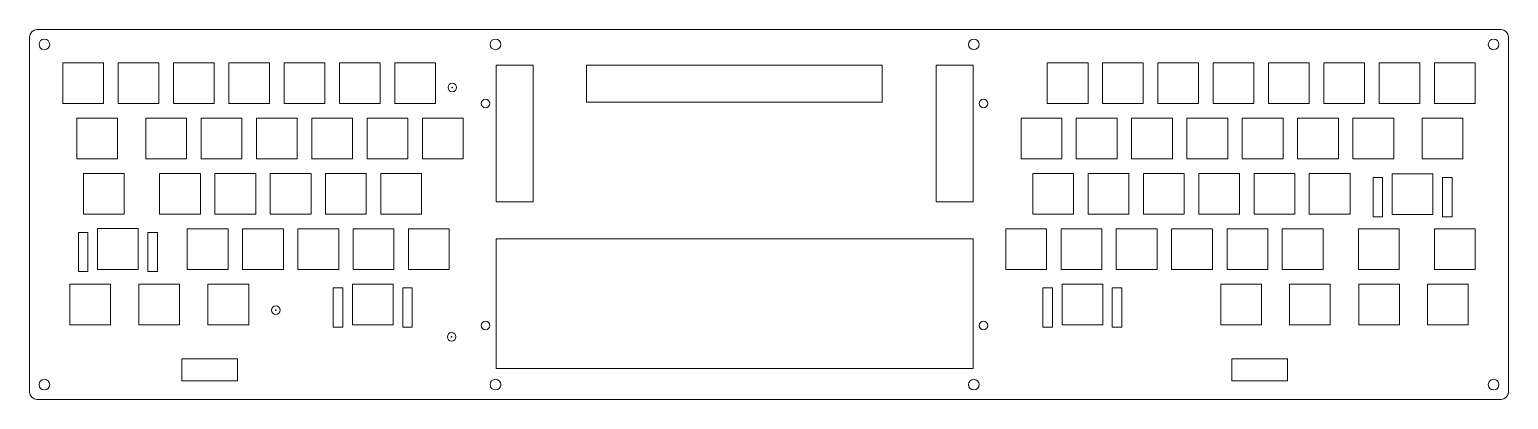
# Model space of a CAD drawing. Header units: inches. Extents: x -3.4 to 16.6, y -1 to 4.
import ezdxf

# ---------------------------------------------------------------- set-up
doc = ezdxf.new("R2010")
doc.units = ezdxf.units.IN
doc.header["$MEASUREMENT"] = 0
doc.header["$PDSIZE"] = -1

msp = doc.modelspace()

# ---------------------------------------------------------------- linework, layer by layer
at = {"color": 7, "linetype": 'Continuous', "lineweight": 15}
for p, q in [((-3.415, 3.869), (-3.415, -0.931)), ((16.485, 3.969), (-3.315, 3.969)), ((16.585, -0.931), (16.585, 3.869)), ((-2.414, 3.519), (-2.965, 3.519)), ((-2.965, 3.519), (-2.965, 2.968)), ((-2.414, 2.968), (-2.414, 3.519)), ((-1.666, 3.519), (-2.217, 3.519)), ((-2.217, 3.519), (-2.217, 2.968)), ((-1.666, 2.968), (-1.666, 3.519)), ((-0.918, 3.519), (-1.469, 3.519)), ((-1.469, 3.519), (-1.469, 2.968)), ((-0.918, 2.968), (-0.918, 3.519)), ((-0.17, 3.519), (-0.721, 3.519)), ((-0.721, 3.519), (-0.721, 2.968)), ((-0.17, 2.968), (-0.17, 3.519)), ((0.578, 3.519), (0.027, 3.519)), ((0.027, 3.519), (0.027, 2.968)), ((0.578, 2.968), (0.578, 3.519)), ((1.326, 3.519), (0.775, 3.519)), ((0.775, 3.519), (0.775, 2.968)), ((1.326, 2.968), (1.326, 3.519)), ((2.074, 3.519), (1.523, 3.519)), ((1.523, 3.519), (1.523, 2.968)), ((2.074, 2.968), (2.074, 3.519)), ((3.395, 3.489), (2.895, 3.489)), ((2.895, 3.489), (2.895, 1.639)), ((3.395, 1.639), (3.395, 3.489)), ((8.115, 3.489), (4.115, 3.489)), ((4.115, 3.489), (4.115, 2.989)), ((8.115, 2.989), (8.115, 3.489)), ((9.345, 3.489), (8.845, 3.489)), ((8.845, 3.489), (8.845, 1.639)), ((9.345, 1.639), (9.345, 3.489)), ((10.899, 3.519), (10.347, 3.519)), ((10.347, 3.519), (10.347, 2.968)), ((10.899, 2.968), (10.899, 3.519)), ((11.647, 3.519), (11.095, 3.519)), ((11.095, 3.519), (11.095, 2.968)), ((11.647, 2.968), (11.647, 3.519)), ((12.395, 3.519), (11.843, 3.519)), ((11.843, 3.519), (11.843, 2.968)), ((12.395, 2.968), (12.395, 3.519)), ((13.143, 3.519), (12.591, 3.519)), ((12.591, 3.519), (12.591, 2.968)), ((13.143, 2.968), (13.143, 3.519)), ((13.891, 3.519), (13.34, 3.519)), ((13.34, 3.519), (13.34, 2.968)), ((13.891, 2.968), (13.891, 3.519)), ((14.639, 3.519), (14.088, 3.519)), ((14.088, 3.519), (14.088, 2.968)), ((14.639, 2.968), (14.639, 3.519)), ((15.387, 3.519), (14.836, 3.519)), ((14.836, 3.519), (14.836, 2.968)), ((15.387, 2.968), (15.387, 3.519)), ((16.135, 3.519), (15.584, 3.519)), ((15.584, 3.519), (15.584, 2.968)), ((16.135, 2.968), (16.135, 3.519)), ((-2.965, 2.968), (-2.414, 2.968)), ((-2.217, 2.968), (-1.666, 2.968)), ((-1.469, 2.968), (-0.918, 2.968)), ((-0.721, 2.968), (-0.17, 2.968)), ((0.027, 2.968), (0.578, 2.968)), ((0.775, 2.968), (1.326, 2.968)), ((1.523, 2.968), (2.074, 2.968)), ((4.115, 2.989), (8.115, 2.989)), ((10.347, 2.968), (10.899, 2.968)), ((11.095, 2.968), (11.647, 2.968)), ((11.843, 2.968), (12.395, 2.968)), ((12.591, 2.968), (13.143, 2.968)), ((13.34, 2.968), (13.891, 2.968)), ((14.088, 2.968), (14.639, 2.968)), ((14.836, 2.968), (15.387, 2.968)), ((15.584, 2.968), (16.135, 2.968)), ((-2.227, 2.771), (-2.778, 2.771)), ((-2.778, 2.771), (-2.778, 2.22)), ((-2.227, 2.22), (-2.227, 2.771)), ((-1.292, 2.771), (-1.843, 2.771)), ((-1.843, 2.771), (-1.843, 2.22)), ((-1.292, 2.22), (-1.292, 2.771)), ((-0.544, 2.771), (-1.095, 2.771)), ((-1.095, 2.771), (-1.095, 2.22)), ((-0.544, 2.22), (-0.544, 2.771)), ((0.204, 2.771), (-0.347, 2.771)), ((-0.347, 2.771), (-0.347, 2.22)), ((0.204, 2.22), (0.204, 2.771)), ((0.952, 2.771), (0.401, 2.771)), ((0.401, 2.771), (0.401, 2.22)), ((0.952, 2.22), (0.952, 2.771)), ((1.7, 2.771), (1.149, 2.771)), ((1.149, 2.771), (1.149, 2.22)), ((1.7, 2.22), (1.7, 2.771)), ((2.448, 2.771), (1.897, 2.771)), ((1.897, 2.771), (1.897, 2.22)), ((2.448, 2.22), (2.448, 2.771)), ((10.545, 2.771), (9.993, 2.771)), ((9.993, 2.771), (9.993, 2.22)), ((10.545, 2.22), (10.545, 2.771)), ((11.293, 2.771), (10.741, 2.771)), ((10.741, 2.771), (10.741, 2.22)), ((11.293, 2.22), (11.293, 2.771)), ((12.041, 2.771), (11.489, 2.771)), ((11.489, 2.771), (11.489, 2.22)), ((12.041, 2.22), (12.041, 2.771)), ((12.789, 2.771), (12.237, 2.771)), ((12.237, 2.771), (12.237, 2.22)), ((12.789, 2.22), (12.789, 2.771)), ((13.537, 2.771), (12.985, 2.771)), ((12.985, 2.771), (12.985, 2.22)), ((13.537, 2.22), (13.537, 2.771)), ((14.285, 2.771), (13.733, 2.771)), ((13.733, 2.771), (13.733, 2.22)), ((14.285, 2.22), (14.285, 2.771)), ((15.033, 2.771), (14.482, 2.771)), ((14.482, 2.771), (14.482, 2.22)), ((15.033, 2.22), (15.033, 2.771)), ((15.968, 2.771), (15.418, 2.771)), ((15.418, 2.771), (15.418, 2.22)), ((15.968, 2.22), (15.968, 2.771)), ((-2.778, 2.22), (-2.227, 2.22)), ((-1.843, 2.22), (-1.292, 2.22)), ((-1.095, 2.22), (-0.544, 2.22)), ((-0.347, 2.22), (0.204, 2.22)), ((0.401, 2.22), (0.952, 2.22)), ((1.149, 2.22), (1.7, 2.22)), ((1.897, 2.22), (2.448, 2.22)), ((9.993, 2.22), (10.545, 2.22)), ((10.741, 2.22), (11.293, 2.22)), ((11.489, 2.22), (12.041, 2.22)), ((12.237, 2.22), (12.789, 2.22)), ((12.985, 2.22), (13.537, 2.22)), ((13.733, 2.22), (14.285, 2.22)), ((14.482, 2.22), (15.033, 2.22)), ((15.418, 2.22), (15.968, 2.22)), ((-2.134, 2.023), (-2.685, 2.023)), ((-2.685, 2.023), (-2.685, 1.472)), ((-2.134, 1.472), (-2.134, 2.023)), ((-1.105, 2.023), (-1.656, 2.023)), ((-1.656, 2.023), (-1.656, 1.472)), ((-1.105, 1.472), (-1.105, 2.023)), ((-0.357, 2.023), (-0.908, 2.023)), ((-0.908, 2.023), (-0.908, 1.472)), ((-0.357, 1.472), (-0.357, 2.023)), ((0.391, 2.023), (-0.16, 2.023)), ((-0.16, 2.023), (-0.16, 1.472)), ((0.391, 1.472), (0.391, 2.023)), ((1.139, 2.023), (0.588, 2.023)), ((0.588, 2.023), (0.588, 1.472)), ((1.139, 1.472), (1.139, 2.023)), ((1.887, 2.023), (1.336, 2.023)), ((1.336, 2.023), (1.336, 1.472)), ((1.887, 1.472), (1.887, 2.023)), ((10.703, 2.023), (10.151, 2.023)), ((10.151, 2.023), (10.151, 1.474)), ((10.703, 1.474), (10.703, 2.023)), ((11.451, 2.023), (10.899, 2.023)), ((10.899, 2.023), (10.899, 1.472)), ((11.451, 1.472), (11.451, 2.023)), ((12.199, 2.023), (11.648, 2.023)), ((11.648, 2.023), (11.648, 1.472)), ((12.199, 1.472), (12.199, 2.023)), ((12.947, 2.023), (12.396, 2.023)), ((12.396, 2.023), (12.396, 1.472)), ((12.947, 1.472), (12.947, 2.023)), ((13.695, 2.023), (13.144, 2.023)), ((13.144, 2.023), (13.144, 1.472)), ((13.695, 1.472), (13.695, 2.023)), ((14.443, 2.023), (13.892, 2.023)), ((13.892, 2.023), (13.892, 1.472)), ((14.443, 1.472), (14.443, 2.023)), ((15.564, 2.02), (15.014, 2.02)), ((15.014, 2.02), (15.014, 1.47)), ((15.564, 1.47), (15.564, 2.02)), ((14.883, 1.969), (14.755, 1.969)), ((14.755, 1.969), (14.755, 1.439)), ((14.883, 1.439), (14.883, 1.969)), ((15.694, 1.969), (15.694, 1.439)), ((15.824, 1.969), (15.694, 1.969)), ((15.824, 1.439), (15.824, 1.969)), ((2.895, 1.639), (3.395, 1.639)), ((8.845, 1.639), (9.345, 1.639)), ((-2.685, 1.472), (-2.134, 1.472)), ((-1.656, 1.472), (-1.105, 1.472)), ((-0.908, 1.472), (-0.357, 1.472)), ((-0.16, 1.472), (0.391, 1.472)), ((0.588, 1.472), (1.139, 1.472)), ((1.336, 1.472), (1.887, 1.472)), ((10.151, 1.474), (10.703, 1.474)), ((10.899, 1.472), (11.451, 1.472)), ((11.648, 1.472), (12.199, 1.472)), ((12.396, 1.472), (12.947, 1.472)), ((13.144, 1.472), (13.695, 1.472)), ((13.892, 1.472), (14.443, 1.472)), ((14.755, 1.439), (14.883, 1.439)), ((15.014, 1.47), (15.564, 1.47)), ((15.694, 1.439), (15.824, 1.439)), ((-2.626, 1.227), (-2.754, 1.227)), ((-2.754, 1.227), (-2.754, 0.697)), ((-2.626, 0.697), (-2.626, 1.227)), ((-1.945, 1.278), (-2.495, 1.278)), ((-2.495, 1.278), (-2.495, 0.728)), ((-1.945, 0.728), (-1.945, 1.278)), ((-1.815, 1.227), (-1.815, 0.697)), ((-1.685, 1.227), (-1.815, 1.227)), ((-1.685, 0.697), (-1.685, 1.227)), ((-0.731, 1.275), (-1.282, 1.275)), ((-1.282, 1.275), (-1.282, 0.724)), ((-0.731, 0.724), (-0.731, 1.275)), ((0.017, 1.275), (-0.534, 1.275)), ((-0.534, 1.275), (-0.534, 0.724)), ((0.017, 0.724), (0.017, 1.275)), ((0.765, 1.275), (0.214, 1.275)), ((0.214, 1.275), (0.214, 0.724)), ((0.765, 0.724), (0.765, 1.275)), ((1.513, 1.275), (0.962, 1.275)), ((0.962, 1.275), (0.962, 0.724)), ((1.513, 0.724), (1.513, 1.275)), ((2.261, 1.275), (1.71, 1.275)), ((1.71, 1.275), (1.71, 0.724)), ((2.261, 0.724), (2.261, 1.275)), ((10.338, 1.274), (9.788, 1.274)), ((9.788, 1.274), (9.788, 0.724)), ((10.338, 0.724), (10.338, 1.274)), ((11.086, 1.275), (10.534, 1.275)), ((10.534, 1.275), (10.534, 0.724)), ((11.086, 0.724), (11.086, 1.275)), ((11.834, 1.275), (11.282, 1.275)), ((11.282, 1.275), (11.282, 0.724)), ((11.834, 0.724), (11.834, 1.275)), ((12.582, 1.275), (12.03, 1.275)), ((12.03, 1.275), (12.03, 0.724)), ((12.582, 0.724), (12.582, 1.275)), ((13.33, 1.275), (12.779, 1.275)), ((12.779, 1.275), (12.779, 0.724)), ((13.33, 0.724), (13.33, 1.275)), ((14.078, 1.275), (13.527, 1.275)), ((13.527, 1.275), (13.527, 0.724)), ((14.078, 0.724), (14.078, 1.275)), ((15.106, 1.275), (14.555, 1.275)), ((14.555, 1.275), (14.555, 0.724)), ((15.106, 0.724), (15.106, 1.275)), ((16.135, 1.275), (15.584, 1.275)), ((15.584, 1.275), (15.584, 0.724)), ((16.135, 0.724), (16.135, 1.275)), ((2.895, 1.139), (2.895, -0.611)), ((9.345, 1.139), (2.895, 1.139)), ((9.345, -0.611), (9.345, 1.139)), ((-2.754, 0.697), (-2.626, 0.697)), ((-2.495, 0.728), (-1.945, 0.728)), ((-1.815, 0.697), (-1.685, 0.697)), ((-1.282, 0.724), (-0.731, 0.724)), ((-0.534, 0.724), (0.017, 0.724)), ((0.214, 0.724), (0.765, 0.724)), ((0.962, 0.724), (1.513, 0.724)), ((1.71, 0.724), (2.261, 0.724)), ((9.788, 0.724), (10.338, 0.724)), ((10.534, 0.724), (11.086, 0.724)), ((11.282, 0.724), (11.834, 0.724)), ((12.03, 0.724), (12.582, 0.724)), ((12.779, 0.724), (13.33, 0.724)), ((13.527, 0.724), (14.078, 0.724)), ((14.555, 0.724), (15.106, 0.724)), ((15.584, 0.724), (16.135, 0.724)), ((-2.322, 0.527), (-2.873, 0.527)), ((-2.873, 0.527), (-2.873, -0.024)), ((-2.322, -0.024), (-2.322, 0.527)), ((-1.386, 0.527), (-1.938, 0.527)), ((-1.938, 0.527), (-1.938, -0.024)), ((-1.386, -0.024), (-1.386, 0.527)), ((-0.451, 0.527), (-1.003, 0.527)), ((-1.003, 0.527), (-1.003, -0.024)), ((-0.451, -0.024), (-0.451, 0.527)), ((0.82, 0.476), (0.692, 0.476)), ((0.692, 0.476), (0.692, -0.054)), ((0.82, -0.054), (0.82, 0.476)), ((1.501, 0.527), (0.951, 0.527)), ((0.951, 0.527), (0.951, -0.023)), ((1.501, -0.023), (1.501, 0.527)), ((1.631, 0.476), (1.631, -0.054)), ((1.761, 0.476), (1.631, 0.476)), ((1.761, -0.054), (1.761, 0.476)), ((10.417, 0.476), (10.288, 0.476)), ((10.288, 0.476), (10.288, -0.054)), ((10.417, -0.054), (10.417, 0.476)), ((11.098, 0.527), (10.548, 0.527)), ((10.548, 0.527), (10.548, -0.023)), ((11.098, -0.023), (11.098, 0.527)), ((11.228, 0.476), (11.228, -0.054)), ((11.358, 0.476), (11.228, 0.476)), ((11.358, -0.054), (11.358, 0.476)), ((13.245, 0.527), (12.694, 0.527)), ((12.694, 0.527), (12.694, -0.024)), ((13.245, -0.024), (13.245, 0.527)), ((14.176, 0.527), (13.625, 0.527)), ((13.625, 0.527), (13.625, -0.024)), ((14.176, -0.024), (14.176, 0.527)), ((15.111, 0.527), (14.56, 0.527)), ((14.56, 0.527), (14.56, -0.024)), ((15.111, -0.024), (15.111, 0.527)), ((16.042, 0.527), (15.491, 0.527)), ((15.491, 0.527), (15.491, -0.024)), ((16.042, -0.024), (16.042, 0.527)), ((-2.873, -0.024), (-2.322, -0.024)), ((-1.938, -0.024), (-1.386, -0.024)), ((-1.003, -0.024), (-0.451, -0.024)), ((0.692, -0.054), (0.82, -0.054)), ((0.951, -0.023), (1.501, -0.023)), ((1.631, -0.054), (1.761, -0.054)), ((10.288, -0.054), (10.417, -0.054)), ((10.548, -0.023), (11.098, -0.023)), ((11.228, -0.054), (11.358, -0.054)), ((12.694, -0.024), (13.245, -0.024)), ((13.625, -0.024), (14.176, -0.024)), ((14.56, -0.024), (15.111, -0.024)), ((15.491, -0.024), (16.042, -0.024)), ((-0.605, -0.481), (-1.355, -0.481)), ((-1.355, -0.481), (-1.355, -0.781)), ((-0.605, -0.781), (-0.605, -0.481)), ((13.595, -0.481), (12.845, -0.481)), ((12.845, -0.481), (12.845, -0.781)), ((13.595, -0.781), (13.595, -0.481)), ((-1.355, -0.781), (-0.605, -0.781)), ((2.895, -0.611), (9.345, -0.611)), ((12.845, -0.781), (13.595, -0.781)), ((-3.315, -1.031), (16.485, -1.031))]:
    msp.add_line(p, q, dxfattribs=at)
for centre, radius in [((-3.215, 3.769), 0.072), ((2.885, 3.769), 0.072), ((9.355, 3.769), 0.072), ((16.385, 3.769), 0.072), ((2.302, 3.186), 0.058), ((2.75, 2.969), 0.058), ((9.485, 2.969), 0.058), ((-0.084, 0.176), 0.058), ((2.75, -0.031), 0.058), ((9.485, -0.031), 0.058), ((2.293, -0.185), 0.058), ((-3.215, -0.831), 0.072), ((2.885, -0.831), 0.072), ((9.355, -0.831), 0.072), ((16.385, -0.831), 0.072)]:
    msp.add_circle(centre, radius, dxfattribs=at)
for centre, start, end in [((-3.315, 3.869), 90, 180), ((16.485, 3.869), 0, 90), ((-3.315, -0.931), 180, 270), ((16.485, -0.931), 270, 0)]:
    msp.add_arc(centre, 0.1, start, end, dxfattribs=at)
at = {"color": 7, "linetype": 'Continuous'}
for p in [(2.302, 3.186), (-0.084, 0.176), (2.293, -0.185)]:
    msp.add_point(p, dxfattribs=at)

doc.saveas('drawing.dxf')
